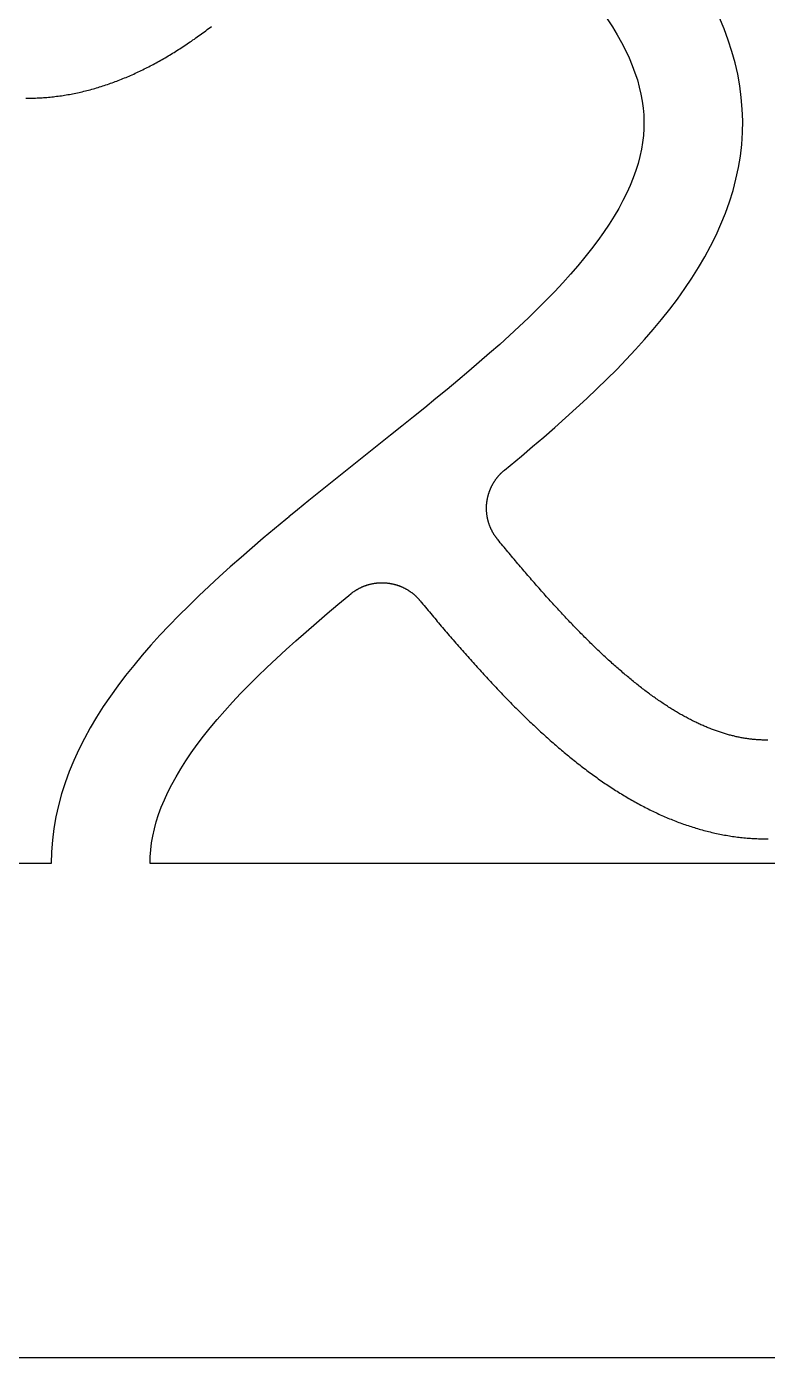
# Model space of a CAD drawing. Header units: millimetres. Extents: x 0 to 12, y 0 to 22.
# Drawn here: x 6 to 9, y 0 to 5.39 of the extents above; entities that cross this region are included whole.
import ezdxf

# ---------------------------------------------------------------- set-up
doc = ezdxf.new("R2010")
doc.units = ezdxf.units.MM
doc.layers.add('CUT_HOLE', color=3, linetype='Continuous')
doc.layers.add('CUT_OUTER', color=1, linetype='Continuous')

msp = doc.modelspace()

# ---------------------------------------------------------------- linework, layer by layer
at = {"layer": 'CUT_HOLE'}
for points in [[(8.3518, 5.4216), (8.3727, 5.3891), (8.392, 5.357), (8.4096, 5.3253), (8.4256, 5.2941), (8.4399, 5.2634), (8.4527, 5.2331), (8.4638, 5.2033), (8.4734, 5.1739), (8.4814, 5.145), (8.488, 5.1164), (8.4931, 5.0881), (8.4968, 5.0601), (8.4991, 5.0323), (8.5, 5.0046), (8.4995, 4.9769), (8.4977, 4.9491), (8.4945, 4.9212), (8.4898, 4.8931), (8.4838, 4.8646), (8.4762, 4.8358), (8.4672, 4.8066), (8.4566, 4.7769), (8.4444, 4.7468), (8.4306, 4.7162), (8.4151, 4.6851), (8.398, 4.6536), (8.3793, 4.6216), (8.3589, 4.5893), (8.3369, 4.5565), (8.3132, 4.5233), (8.288, 4.4897), (8.2611, 4.4559), (8.2327, 4.4217), (8.2029, 4.3872), (8.1715, 4.3524), (8.1388, 4.3174), (8.1047, 4.2822), (8.0693, 4.2467), (8.0327, 4.2111), (7.9949, 4.1753), (7.9559, 4.1393), (7.916, 4.1031), (7.875, 4.0668), (7.8331, 4.0303), (7.7904, 3.9938), (7.7469, 3.9571), (7.7027, 3.9202), (7.6578, 3.8833), (7.6124, 3.8463), (7.5665, 3.8091), (7.5201, 3.7719), (7.4735, 3.7346), (7.4265, 3.6972), (7.3794, 3.6596), (7.3321, 3.622), (7.2848, 3.5843), (7.2375, 3.5465), (7.1903, 3.5086), (7.1433, 3.4706), (7.0965, 3.4325), (7.062, 3.4041), (7.0616, 3.4038), (7.0575, 3.4004), (7.0575, 3.4004), (7.05, 3.3943), (7.0039, 3.3559), (6.9582, 3.3175), (6.9131, 3.279), (6.8685, 3.2403), (6.8245, 3.2014), (6.7813, 3.1625), (6.7388, 3.1233), (6.6972, 3.084), (6.6564, 3.0446), (6.6166, 3.0049), (6.5778, 2.965), (6.5401, 2.9249), (6.5035, 2.8845), (6.468, 2.8439), (6.4338, 2.803), (6.4009, 2.7618), (6.3693, 2.7202), (6.3392, 2.6783), (6.3105, 2.636), (6.2833, 2.5933), (6.2577, 2.5502), (6.2338, 2.5066), (6.2115, 2.4626), (6.1911, 2.4181), (6.1726, 2.3732), (6.156, 2.3277), (6.1414, 2.2819), (6.1289, 2.2356), (6.1186, 2.189), (6.1105, 2.142), (6.1047, 2.0948), (6.1012, 2.0475), (6.1, 2), (5.9, 2)], [(5.9967, 5.1), (6.0033, 5.1), (6.0099, 5.1001), (6.0164, 5.1001), (6.023, 5.1003), (6.0296, 5.1005), (6.0361, 5.1007), (6.0427, 5.101), (6.0493, 5.1013), (6.0558, 5.1016), (6.0624, 5.102), (6.069, 5.1025), (6.0755, 5.103), (6.0821, 5.1035), (6.0886, 5.1041), (6.0952, 5.1047), (6.1017, 5.1054), (6.1083, 5.1061), (6.1148, 5.1069), (6.1213, 5.1077), (6.1279, 5.1085), (6.1344, 5.1094), (6.1409, 5.1103), (6.1474, 5.1113), (6.154, 5.1123), (6.1605, 5.1134), (6.167, 5.1145), (6.1735, 5.1157), (6.18, 5.1169), (6.1864, 5.1181), (6.1929, 5.1194), (6.1994, 5.1207), (6.2059, 5.1221), (6.2123, 5.1235), (6.2188, 5.1249), (6.2252, 5.1264), (6.2317, 5.128), (6.2381, 5.1295), (6.2445, 5.1312), (6.2509, 5.1328), (6.2574, 5.1345), (6.2638, 5.1363), (6.2702, 5.138), (6.2766, 5.1399), (6.2829, 5.1417), (6.2893, 5.1436), (6.2957, 5.1456), (6.302, 5.1475), (6.3084, 5.1496), (6.3147, 5.1516), (6.3211, 5.1537), (6.3274, 5.1559), (6.3337, 5.158), (6.34, 5.1603), (6.3463, 5.1625), (6.3526, 5.1648), (6.3589, 5.1671), (6.3651, 5.1695), (6.3714, 5.1719), (6.3777, 5.1744), (6.3839, 5.1768), (6.3901, 5.1794), (6.3964, 5.1819), (6.4026, 5.1845), (6.4088, 5.1871), (6.415, 5.1898), (6.4212, 5.1925), (6.4274, 5.1952), (6.4336, 5.198), (6.4397, 5.2008), (6.4459, 5.2036), (6.452, 5.2065), (6.4582, 5.2094), (6.4643, 5.2124), (6.4704, 5.2153), (6.4765, 5.2184), (6.4826, 5.2214), (6.4887, 5.2245), (6.4948, 5.2276), (6.5009, 5.2308), (6.507, 5.2339), (6.513, 5.2371), (6.5191, 5.2404), (6.5251, 5.2437), (6.5311, 5.247), (6.5372, 5.2503), (6.5432, 5.2537), (6.5492, 5.2571), (6.5552, 5.2606), (6.5612, 5.264), (6.5672, 5.2675), (6.5731, 5.2711), (6.5791, 5.2746), (6.585, 5.2782), (6.591, 5.2819), (6.5969, 5.2855), (6.6029, 5.2892), (6.6088, 5.2929), (6.6147, 5.2967), (6.6206, 5.3005), (6.6265, 5.3043), (6.6324, 5.3081), (6.6383, 5.312), (6.6442, 5.3159), (6.65, 5.3198), (6.6559, 5.3237), (6.6618, 5.3277), (6.6676, 5.3317), (6.6734, 5.3358), (6.6793, 5.3398), (6.6851, 5.3439), (6.6909, 5.3481), (6.6967, 5.3522), (6.7025, 5.3564), (6.7083, 5.3606), (6.7141, 5.3648), (6.7199, 5.3691), (6.7257, 5.3734), (6.7314, 5.3777), (6.7372, 5.382), (6.7429, 5.3864), (6.7487, 5.3908)], [(9.0019, 2.5), (8.9981, 2.5), (8.9942, 2.5), (8.9904, 2.5001), (8.9866, 2.5002), (8.9827, 2.5003), (8.9789, 2.5004), (8.9751, 2.5006), (8.9712, 2.5007), (8.9674, 2.5009), (8.9635, 2.5012), (8.9597, 2.5014), (8.9559, 2.5017), (8.952, 2.5021), (8.9482, 2.5024), (8.9443, 2.5028), (8.9404, 2.5032), (8.9366, 2.5036), (8.9327, 2.504), (8.9288, 2.5045), (8.925, 2.505), (8.9211, 2.5055), (8.9172, 2.5061), (8.9133, 2.5067), (8.9094, 2.5073), (8.9055, 2.5079), (8.9016, 2.5086), (8.8977, 2.5093), (8.8938, 2.51), (8.8899, 2.5108), (8.8859, 2.5115), (8.882, 2.5123), (8.8781, 2.5132), (8.8741, 2.514), (8.8702, 2.5149), (8.8662, 2.5158), (8.8623, 2.5168), (8.8583, 2.5178), (8.8543, 2.5188), (8.8503, 2.5198), (8.8463, 2.5208), (8.8423, 2.5219), (8.8383, 2.5231), (8.8343, 2.5242), (8.8303, 2.5254), (8.8262, 2.5266), (8.8222, 2.5278), (8.8181, 2.5291), (8.8141, 2.5304), (8.81, 2.5317), (8.8059, 2.533), (8.8019, 2.5344), (8.7978, 2.5358), (8.7937, 2.5373), (8.7896, 2.5387), (8.7855, 2.5402), (8.7813, 2.5418), (8.7772, 2.5433), (8.7731, 2.5449), (8.7689, 2.5465), (8.7647, 2.5482), (8.7606, 2.5499), (8.7564, 2.5516), (8.7522, 2.5533), (8.748, 2.5551), (8.7438, 2.5569), (8.7396, 2.5587), (8.7354, 2.5606), (8.7311, 2.5625), (8.7269, 2.5644), (8.7227, 2.5664), (8.7184, 2.5684), (8.7141, 2.5704), (8.7098, 2.5725), (8.7056, 2.5746), (8.7013, 2.5767), (8.697, 2.5788), (8.6927, 2.581), (8.6883, 2.5832), (8.684, 2.5855), (8.6797, 2.5877), (8.6753, 2.59), (8.671, 2.5924), (8.6666, 2.5947), (8.6622, 2.5971), (8.6578, 2.5996), (8.6534, 2.602), (8.6491, 2.6045), (8.6446, 2.6071), (8.6402, 2.6096), (8.6358, 2.6122), (8.6314, 2.6148), (8.6269, 2.6175), (8.6225, 2.6202), (8.618, 2.6229), (8.6136, 2.6257), (8.6091, 2.6284), (8.6046, 2.6313), (8.6001, 2.6341), (8.5956, 2.637), (8.5911, 2.6399), (8.5866, 2.6428), (8.5821, 2.6458), (8.5775, 2.6488), (8.573, 2.6518), (8.5685, 2.6549), (8.5639, 2.658), (8.5593, 2.6611), (8.5548, 2.6643), (8.5502, 2.6675), (8.5456, 2.6707), (8.541, 2.674), (8.5364, 2.6772), (8.5318, 2.6806), (8.5272, 2.6839), (8.5226, 2.6873), (8.518, 2.6907), (8.5133, 2.6941), (8.5087, 2.6976), (8.5041, 2.7011), (8.4994, 2.7046), (8.4948, 2.7082), (8.4901, 2.7118), (8.4854, 2.7154), (8.4807, 2.719), (8.4761, 2.7227), (8.4714, 2.7264), (8.4667, 2.7302), (8.462, 2.7339), (8.4573, 2.7377), (8.4525, 2.7416), (8.4478, 2.7454), (8.4431, 2.7493), (8.4384, 2.7532), (8.4336, 2.7572), (8.4289, 2.7612), (8.4241, 2.7652), (8.4194, 2.7692), (8.4146, 2.7733), (8.4099, 2.7774), (8.4051, 2.7815), (8.4003, 2.7856), (8.3955, 2.7898), (8.3907, 2.794), (8.3859, 2.7982), (8.3811, 2.8025), (8.3763, 2.8068), (8.3715, 2.8111), (8.3667, 2.8154), (8.3619, 2.8198), (8.3571, 2.8242), (8.3523, 2.8286), (8.3474, 2.8331), (8.3426, 2.8376), (8.3377, 2.8421), (8.3329, 2.8466), (8.328, 2.8512), (8.3232, 2.8557), (8.3183, 2.8603), (8.3135, 2.865), (8.3086, 2.8696), (8.3037, 2.8743), (8.2988, 2.879), (8.294, 2.8838), (8.2891, 2.8885), (8.2842, 2.8933), (8.2793, 2.8982), (8.2744, 2.903), (8.2695, 2.9079), (8.2646, 2.9127), (8.2597, 2.9177), (8.2548, 2.9226), (8.2498, 2.9275), (8.2449, 2.9325), (8.24, 2.9375), (8.2351, 2.9426), (8.2301, 2.9476), (8.2252, 2.9527), (8.2203, 2.9578), (8.2153, 2.9629), (8.2104, 2.9681), (8.2054, 2.9732), (8.2005, 2.9784), (8.1955, 2.9837), (8.1905, 2.9889), (8.1856, 2.9942), (8.1806, 2.9994), (8.1756, 3.0047), (8.1707, 3.0101), (8.1657, 3.0154), (8.1607, 3.0208), (8.1557, 3.0262), (8.1507, 3.0316), (8.1457, 3.037), (8.1407, 3.0424), (8.1357, 3.0479), (8.1308, 3.0534), (8.1257, 3.0589), (8.1207, 3.0644), (8.1157, 3.07), (8.1107, 3.0755), (8.1057, 3.0811), (8.1007, 3.0867), (8.0957, 3.0924), (8.0906, 3.098), (8.0856, 3.1037), (8.0806, 3.1093), (8.0756, 3.115), (8.0705, 3.1207), (8.0655, 3.1265), (8.0605, 3.1322), (8.0554, 3.138), (8.0504, 3.1438), (8.0453, 3.1496), (8.0403, 3.1554), (8.0352, 3.1612), (8.0302, 3.1671), (8.0251, 3.173), (8.0201, 3.1788), (8.015, 3.1847), (8.0099, 3.1907), (8.0049, 3.1966), (7.9998, 3.2025), (7.9947, 3.2085), (7.9896, 3.2145), (7.9846, 3.2205), (7.9795, 3.2265), (7.9744, 3.2325), (7.9693, 3.2385), (7.9642, 3.2446), (7.9592, 3.2506), (7.9541, 3.2567), (7.949, 3.2628), (7.9439, 3.2689), (7.9388, 3.275), (7.9337, 3.2812), (7.9286, 3.2873), (7.9235, 3.2934), (7.9184, 3.2996), (7.9133, 3.3058), (7.9082, 3.312), (7.907, 3.3133), (7.9059, 3.3147), (7.9049, 3.3161), (7.9038, 3.3175), (7.9027, 3.3189), (7.9017, 3.3203), (7.9006, 3.3217), (7.8996, 3.3231), (7.8986, 3.3246), (7.8976, 3.326), (7.8966, 3.3275), (7.8956, 3.3289), (7.8947, 3.3304), (7.8937, 3.3319), (7.8928, 3.3333), (7.8919, 3.3348), (7.8909, 3.3363), (7.8901, 3.3379), (7.8892, 3.3394), (7.8883, 3.3409), (7.8874, 3.3424), (7.8866, 3.344), (7.8858, 3.3455), (7.885, 3.3471), (7.8842, 3.3486), (7.8834, 3.3502), (7.8826, 3.3518), (7.8818, 3.3534), (7.8811, 3.355), (7.8803, 3.3565), (7.8796, 3.3581), (7.8789, 3.3598), (7.8782, 3.3614), (7.8776, 3.363), (7.8769, 3.3646), (7.8762, 3.3662), (7.8756, 3.3679), (7.875, 3.3695), (7.8744, 3.3712), (7.8738, 3.3728), (7.8732, 3.3745), (7.8727, 3.3762), (7.8721, 3.3778), (7.8716, 3.3795), (7.8711, 3.3812), (7.8706, 3.3829), (7.8701, 3.3845), (7.8696, 3.3862), (7.8691, 3.3879), (7.8687, 3.3896), (7.8683, 3.3913), (7.8679, 3.393), (7.8675, 3.3948), (7.8671, 3.3965), (7.8667, 3.3982), (7.8664, 3.3999), (7.866, 3.4016), (7.8657, 3.4034), (7.8654, 3.4051), (7.8651, 3.4068), (7.8648, 3.4085), (7.8646, 3.4103), (7.8643, 3.412), (7.8641, 3.4138), (7.8639, 3.4155), (7.8637, 3.4172), (7.8635, 3.419), (7.8633, 3.4207), (7.8632, 3.4225), (7.863, 3.4242), (7.8629, 3.426), (7.8628, 3.4277), (7.8627, 3.4295), (7.8626, 3.4313), (7.8625, 3.433), (7.8625, 3.4348), (7.8625, 3.4365), (7.8625, 3.4383), (7.8625, 3.44), (7.8625, 3.4418), (7.8625, 3.4435), (7.8625, 3.4453), (7.8626, 3.4471), (7.8627, 3.4488), (7.8628, 3.4506), (7.8629, 3.4523), (7.863, 3.4541), (7.8631, 3.4558), (7.8633, 3.4576), (7.8635, 3.4593), (7.8636, 3.4611), (7.8638, 3.4628), (7.8641, 3.4645), (7.8643, 3.4663), (7.8645, 3.468), (7.8648, 3.4698), (7.8651, 3.4715), (7.8654, 3.4732), (7.8657, 3.475), (7.866, 3.4767), (7.8663, 3.4784), (7.8667, 3.4801), (7.867, 3.4818), (7.8674, 3.4836), (7.8678, 3.4853), (7.8682, 3.487), (7.8687, 3.4887), (7.8691, 3.4904), (7.8696, 3.4921), (7.87, 3.4938), (7.8705, 3.4955), (7.871, 3.4971), (7.8715, 3.4988), (7.8721, 3.5005), (7.8726, 3.5022), (7.8732, 3.5038), (7.8737, 3.5055), (7.8743, 3.5071), (7.8749, 3.5088), (7.8755, 3.5104), (7.8762, 3.5121), (7.8768, 3.5137), (7.8775, 3.5153), (7.8782, 3.5169), (7.8789, 3.5186), (7.8796, 3.5202), (7.8803, 3.5218), (7.881, 3.5234), (7.8818, 3.525), (7.8825, 3.5265), (7.8833, 3.5281), (7.8841, 3.5297), (7.8849, 3.5313), (7.8857, 3.5328), (7.8865, 3.5344), (7.8874, 3.5359), (7.8882, 3.5374), (7.8891, 3.539), (7.89, 3.5405), (7.8909, 3.542), (7.8918, 3.5435), (7.8927, 3.545), (7.8936, 3.5465), (7.8946, 3.5479), (7.8955, 3.5494), (7.8965, 3.5509), (7.8975, 3.5523), (7.8985, 3.5538), (7.8995, 3.5552), (7.9005, 3.5566), (7.9016, 3.5581), (7.9026, 3.5595), (7.9037, 3.5609), (7.9048, 3.5622), (7.9058, 3.5636), (7.9069, 3.565), (7.908, 3.5664), (7.9092, 3.5677), (7.9103, 3.5691), (7.9114, 3.5704), (7.9126, 3.5717), (7.9138, 3.573), (7.915, 3.5743), (7.9161, 3.5756), (7.9173, 3.5769), (7.9186, 3.5782), (7.9198, 3.5794), (7.921, 3.5807), (7.9223, 3.5819), (7.9235, 3.5831), (7.9248, 3.5843), (7.9261, 3.5855), (7.9274, 3.5867), (7.9287, 3.5879), (7.93, 3.5891), (7.9313, 3.5902), (7.9326, 3.5914), (7.934, 3.5925), (7.9353, 3.5936), (7.9353, 3.5937), (7.9577, 3.6121), (8.0037, 3.6505), (8.0493, 3.6889), (8.0944, 3.7275), (8.1389, 3.7662), (8.1827, 3.805), (8.2258, 3.844), (8.2682, 3.8832), (8.3097, 3.9225), (8.3503, 3.962), (8.3899, 4.0017), (8.4285, 4.0417), (8.4661, 4.0818), (8.5025, 4.1222), (8.5378, 4.1629), (8.5718, 4.2039), (8.6045, 4.2451), (8.6358, 4.2867), (8.6657, 4.3287), (8.6942, 4.3711), (8.7211, 4.4138), (8.7464, 4.457), (8.7701, 4.5007), (8.792, 4.5448), (8.8121, 4.5894), (8.8303, 4.6344), (8.8466, 4.6799), (8.8608, 4.7258), (8.8729, 4.7721), (8.8829, 4.8188), (8.8906, 4.8658), (8.8961, 4.9131), (8.8992, 4.9605), (8.9, 5.0079), (8.8984, 5.0554), (8.8945, 5.1027), (8.8883, 5.1499), (8.8798, 5.1968), (8.8691, 5.2433), (8.8563, 5.2895), (8.8414, 5.3353), (8.8245, 5.3807), (8.8056, 5.4256)], [(11.5, 2), (6.5, 2), (6.5007, 2.0277), (6.5027, 2.0555), (6.5062, 2.0835), (6.5111, 2.1117), (6.5174, 2.1402), (6.5252, 2.1691), (6.5345, 2.1984), (6.5454, 2.2281), (6.5578, 2.2583), (6.5719, 2.289), (6.5876, 2.3201), (6.605, 2.3517), (6.624, 2.3837), (6.6446, 2.4162), (6.6669, 2.449), (6.6909, 2.4823), (6.7164, 2.5159), (6.7435, 2.5498), (6.7721, 2.5841), (6.8023, 2.6186), (6.8338, 2.6534), (6.8668, 2.6884), (6.9011, 2.7237), (6.9367, 2.7592), (6.9735, 2.7949), (7.0116, 2.8307), (7.0507, 2.8668), (7.0908, 2.9029), (7.1319, 2.9393), (7.174, 2.9757), (7.2168, 3.0123), (7.2605, 3.0491), (7.3048, 3.0859), (7.3144, 3.0938), (7.3147, 3.0941), (7.3161, 3.0951), (7.3175, 3.0962), (7.3189, 3.0973), (7.3203, 3.0983), (7.3217, 3.0994), (7.3231, 3.1004), (7.3246, 3.1014), (7.326, 3.1024), (7.3275, 3.1034), (7.3289, 3.1044), (7.3304, 3.1053), (7.3319, 3.1063), (7.3333, 3.1072), (7.3348, 3.1081), (7.3363, 3.1091), (7.3379, 3.1099), (7.3394, 3.1108), (7.3409, 3.1117), (7.3424, 3.1126), (7.344, 3.1134), (7.3455, 3.1142), (7.3471, 3.115), (7.3486, 3.1158), (7.3502, 3.1166), (7.3518, 3.1174), (7.3534, 3.1182), (7.355, 3.1189), (7.3565, 3.1197), (7.3581, 3.1204), (7.3598, 3.1211), (7.3614, 3.1218), (7.363, 3.1224), (7.3646, 3.1231), (7.3662, 3.1238), (7.3679, 3.1244), (7.3695, 3.125), (7.3712, 3.1256), (7.3728, 3.1262), (7.3745, 3.1268), (7.3762, 3.1273), (7.3778, 3.1279), (7.3795, 3.1284), (7.3812, 3.1289), (7.3829, 3.1294), (7.3845, 3.1299), (7.3862, 3.1304), (7.3879, 3.1309), (7.3896, 3.1313), (7.3913, 3.1317), (7.393, 3.1321), (7.3948, 3.1325), (7.3965, 3.1329), (7.3982, 3.1333), (7.3999, 3.1336), (7.4016, 3.134), (7.4034, 3.1343), (7.4051, 3.1346), (7.4068, 3.1349), (7.4085, 3.1352), (7.4103, 3.1354), (7.412, 3.1357), (7.4138, 3.1359), (7.4155, 3.1361), (7.4172, 3.1363), (7.419, 3.1365), (7.4207, 3.1367), (7.4225, 3.1368), (7.4242, 3.137), (7.426, 3.1371), (7.4277, 3.1372), (7.4295, 3.1373), (7.4313, 3.1374), (7.433, 3.1375), (7.4348, 3.1375), (7.4365, 3.1375), (7.4383, 3.1375), (7.44, 3.1375), (7.4418, 3.1375), (7.4435, 3.1375), (7.4453, 3.1375), (7.4471, 3.1374), (7.4488, 3.1373), (7.4506, 3.1372), (7.4523, 3.1371), (7.4541, 3.137), (7.4558, 3.1369), (7.4576, 3.1367), (7.4593, 3.1365), (7.4611, 3.1364), (7.4628, 3.1362), (7.4645, 3.1359), (7.4663, 3.1357), (7.468, 3.1355), (7.4698, 3.1352), (7.4715, 3.1349), (7.4732, 3.1346), (7.475, 3.1343), (7.4767, 3.134), (7.4784, 3.1337), (7.4801, 3.1333), (7.4818, 3.133), (7.4836, 3.1326), (7.4853, 3.1322), (7.487, 3.1318), (7.4887, 3.1313), (7.4904, 3.1309), (7.4921, 3.1304), (7.4938, 3.13), (7.4955, 3.1295), (7.4971, 3.129), (7.4988, 3.1285), (7.5005, 3.1279), (7.5022, 3.1274), (7.5038, 3.1268), (7.5055, 3.1263), (7.5071, 3.1257), (7.5088, 3.1251), (7.5104, 3.1245), (7.5121, 3.1238), (7.5137, 3.1232), (7.5153, 3.1225), (7.5169, 3.1218), (7.5186, 3.1211), (7.5202, 3.1204), (7.5218, 3.1197), (7.5234, 3.119), (7.525, 3.1182), (7.5265, 3.1175), (7.5281, 3.1167), (7.5297, 3.1159), (7.5313, 3.1151), (7.5328, 3.1143), (7.5344, 3.1135), (7.5359, 3.1126), (7.5374, 3.1118), (7.539, 3.1109), (7.5405, 3.11), (7.542, 3.1091), (7.5435, 3.1082), (7.545, 3.1073), (7.5465, 3.1064), (7.5479, 3.1054), (7.5494, 3.1045), (7.5509, 3.1035), (7.5523, 3.1025), (7.5538, 3.1015), (7.5552, 3.1005), (7.5566, 3.0995), (7.5581, 3.0984), (7.5595, 3.0974), (7.5609, 3.0963), (7.5622, 3.0952), (7.5636, 3.0942), (7.565, 3.0931), (7.5664, 3.092), (7.5677, 3.0908), (7.5691, 3.0897), (7.5704, 3.0886), (7.5717, 3.0874), (7.573, 3.0862), (7.5743, 3.085), (7.5756, 3.0839), (7.5769, 3.0827), (7.5782, 3.0814), (7.5794, 3.0802), (7.5807, 3.079), (7.5819, 3.0777), (7.5831, 3.0765), (7.5843, 3.0752), (7.5855, 3.0739), (7.5867, 3.0726), (7.5879, 3.0713), (7.5891, 3.07), (7.5902, 3.0687), (7.5914, 3.0674), (7.5925, 3.066), (7.5936, 3.0647), (7.5936, 3.0647), (7.5936, 3.0647), (7.5936, 3.0647), (7.5937, 3.0646), (7.5937, 3.0646), (7.5937, 3.0646), (7.5937, 3.0646), (7.5937, 3.0646), (7.5937, 3.0646), (7.5937, 3.0646), (7.5937, 3.0645), (7.5938, 3.0645), (7.5938, 3.0645), (7.5938, 3.0645), (7.5938, 3.0645), (7.5938, 3.0645), (7.5938, 3.0645), (7.5938, 3.0644), (7.5938, 3.0644), (7.5939, 3.0644), (7.5939, 3.0644), (7.5939, 3.0644), (7.5939, 3.0644), (7.5939, 3.0643), (7.5939, 3.0643), (7.5939, 3.0643), (7.5939, 3.0643), (7.594, 3.0643), (7.594, 3.0643), (7.594, 3.0643), (7.594, 3.0642), (7.594, 3.0642), (7.594, 3.0642), (7.594, 3.0642), (7.594, 3.0642), (7.5941, 3.0642), (7.5941, 3.0642), (7.5941, 3.0641), (7.5941, 3.0641), (7.5941, 3.0641), (7.5941, 3.0641), (7.5941, 3.0641), (7.5941, 3.0641), (7.5942, 3.064), (7.5942, 3.064), (7.5942, 3.064), (7.5942, 3.064), (7.5942, 3.064), (7.5942, 3.064), (7.5942, 3.064), (7.5942, 3.0639), (7.5943, 3.0639), (7.5943, 3.0639), (7.5943, 3.0639), (7.5943, 3.0639), (7.5943, 3.0639), (7.5943, 3.0639), (7.5943, 3.0638), (7.5943, 3.0638), (7.5944, 3.0638), (7.5944, 3.0638), (7.5944, 3.0638), (7.5944, 3.0638), (7.5944, 3.0637), (7.5944, 3.0637), (7.5944, 3.0637), (7.5944, 3.0637), (7.5945, 3.0637), (7.5945, 3.0637), (7.5945, 3.0637), (7.5945, 3.0636), (7.5945, 3.0636), (7.5945, 3.0636), (7.5945, 3.0636), (7.5945, 3.0636), (7.5946, 3.0636), (7.5946, 3.0636), (7.5946, 3.0635), (7.5946, 3.0635), (7.5946, 3.0635), (7.5946, 3.0635), (7.5946, 3.0635), (7.5946, 3.0635), (7.5947, 3.0634), (7.5947, 3.0634), (7.5947, 3.0634), (7.5947, 3.0634), (7.5947, 3.0634), (7.5947, 3.0634), (7.5947, 3.0634), (7.5947, 3.0633), (7.5947, 3.0633), (7.5948, 3.0633), (7.5948, 3.0633), (7.5948, 3.0633), (7.5948, 3.0633), (7.5948, 3.0633), (7.5948, 3.0632), (7.5948, 3.0632), (7.5948, 3.0632), (7.5949, 3.0632), (7.5949, 3.0632), (7.5949, 3.0632), (7.5949, 3.0631), (7.5949, 3.0631), (7.5949, 3.0631), (7.5949, 3.0631), (7.5949, 3.0631), (7.595, 3.0631), (7.595, 3.0631), (7.595, 3.063), (7.595, 3.063), (7.595, 3.063), (7.595, 3.063), (7.595, 3.063), (7.595, 3.063), (7.5951, 3.0629), (7.5951, 3.0629), (7.5951, 3.0629), (7.5951, 3.0629), (7.5951, 3.0629), (7.5951, 3.0629), (7.5951, 3.0629), (7.5951, 3.0628), (7.5952, 3.0628), (7.5952, 3.0628), (7.5952, 3.0628), (7.5952, 3.0628), (7.5952, 3.0628), (7.5952, 3.0628), (7.5952, 3.0627), (7.5952, 3.0627), (7.5953, 3.0627), (7.5953, 3.0627), (7.5953, 3.0627), (7.5953, 3.0627), (7.5953, 3.0626), (7.5953, 3.0626), (7.5953, 3.0626), (7.5953, 3.0626), (7.5954, 3.0626), (7.5954, 3.0626), (7.5954, 3.0626), (7.5954, 3.0625), (7.5954, 3.0625), (7.5954, 3.0625), (7.5954, 3.0625), (7.5954, 3.0625), (7.5955, 3.0625), (7.5955, 3.0625), (7.5955, 3.0624), (7.5955, 3.0624), (7.5955, 3.0624), (7.5955, 3.0624), (7.5955, 3.0624), (7.5955, 3.0624), (7.5956, 3.0623), (7.5956, 3.0623), (7.5956, 3.0623), (7.5956, 3.0623), (7.5956, 3.0623), (7.5956, 3.0623), (7.5956, 3.0623), (7.5956, 3.0622), (7.5957, 3.0622), (7.5957, 3.0622), (7.5957, 3.0622), (7.5957, 3.0622), (7.5957, 3.0622), (7.5957, 3.0622), (7.5957, 3.0621), (7.5957, 3.0621), (7.5958, 3.0621), (7.5958, 3.0621), (7.5958, 3.0621), (7.5958, 3.0621), (7.5958, 3.062), (7.5958, 3.062), (7.5958, 3.062), (7.5958, 3.062), (7.5959, 3.062), (7.5959, 3.062), (7.5959, 3.062), (7.5959, 3.0619), (7.5959, 3.0619), (7.5959, 3.0619), (7.5959, 3.0619), (7.5959, 3.0619), (7.596, 3.0619), (7.596, 3.0619), (7.596, 3.0618), (7.596, 3.0618), (7.596, 3.0618), (7.596, 3.0618), (7.596, 3.0618), (7.596, 3.0618), (7.596, 3.0617), (7.5961, 3.0617), (7.5961, 3.0617), (7.5961, 3.0617), (7.5961, 3.0617), (7.5961, 3.0617), (7.5961, 3.0617), (7.5961, 3.0616), (7.5961, 3.0616), (7.5962, 3.0616), (7.5962, 3.0616), (7.5962, 3.0616), (7.5962, 3.0616), (7.5962, 3.0616), (7.5962, 3.0615), (7.5962, 3.0615), (7.5962, 3.0615), (7.5963, 3.0615), (7.5963, 3.0615), (7.5963, 3.0615), (7.5963, 3.0614), (7.5963, 3.0614), (7.5963, 3.0614), (7.5963, 3.0614), (7.5963, 3.0614), (7.5964, 3.0614), (7.5964, 3.0614), (7.5964, 3.0613), (7.5964, 3.0613), (7.5964, 3.0613), (7.5964, 3.0613), (7.5964, 3.0613), (7.5964, 3.0613), (7.5965, 3.0613), (7.5965, 3.0612), (7.5965, 3.0612), (7.5965, 3.0612), (7.5965, 3.0612), (7.5965, 3.0612), (7.5965, 3.0612), (7.5965, 3.0611), (7.5966, 3.0611), (7.5966, 3.0611), (7.5966, 3.0611), (7.5966, 3.0611), (7.5966, 3.0611), (7.5966, 3.0611), (7.5966, 3.061), (7.5966, 3.061), (7.5967, 3.061), (7.5967, 3.061), (7.5967, 3.061), (7.5967, 3.061), (7.5967, 3.0609), (7.5967, 3.0609), (7.5967, 3.0609), (7.5967, 3.0609), (7.5968, 3.0609), (7.5968, 3.0609), (7.5968, 3.0609), (7.5968, 3.0608), (7.5968, 3.0608), (7.5968, 3.0608), (7.5968, 3.0608), (7.5968, 3.0608), (7.5969, 3.0608), (7.5969, 3.0608), (7.5969, 3.0607), (7.5969, 3.0607), (7.5969, 3.0607), (7.5969, 3.0607), (7.5969, 3.0607), (7.5969, 3.0607), (7.597, 3.0606), (7.597, 3.0606), (7.597, 3.0606), (7.597, 3.0606), (7.597, 3.0606), (7.597, 3.0606), (7.597, 3.0606), (7.597, 3.0605), (7.5971, 3.0605), (7.5971, 3.0605), (7.5971, 3.0605), (7.5971, 3.0605), (7.5971, 3.0605), (7.5971, 3.0605), (7.5971, 3.0604), (7.5971, 3.0604), (7.5972, 3.0604), (7.5972, 3.0604), (7.5972, 3.0604), (7.5972, 3.0604), (7.5972, 3.0603), (7.5972, 3.0603), (7.5972, 3.0603), (7.5972, 3.0603), (7.5973, 3.0603), (7.5973, 3.0603), (7.5973, 3.0603), (7.5973, 3.0602), (7.5973, 3.0602), (7.5973, 3.0602), (7.5973, 3.0602), (7.5973, 3.0602), (7.5974, 3.0602), (7.5974, 3.0602), (7.5974, 3.0601), (7.5974, 3.0601), (7.5974, 3.0601), (7.5974, 3.0601), (7.5974, 3.0601), (7.5974, 3.0601), (7.5974, 3.06), (7.5975, 3.06), (7.5975, 3.06), (7.5975, 3.06), (7.5975, 3.06), (7.5975, 3.06), (7.5975, 3.06), (7.5975, 3.0599), (7.5975, 3.0599), (7.5976, 3.0599), (7.5976, 3.0599), (7.5976, 3.0599), (7.5976, 3.0599), (7.5976, 3.0599), (7.5976, 3.0598), (7.5976, 3.0598), (7.5976, 3.0598), (7.5977, 3.0598), (7.5977, 3.0598), (7.5977, 3.0598), (7.5977, 3.0597), (7.5977, 3.0597), (7.5977, 3.0597), (7.5977, 3.0597), (7.5977, 3.0597), (7.5978, 3.0597), (7.5978, 3.0597), (7.5978, 3.0596), (7.5978, 3.0596), (7.5978, 3.0596), (7.5978, 3.0596), (7.5978, 3.0596), (7.5978, 3.0596), (7.5979, 3.0596), (7.5979, 3.0595), (7.5979, 3.0595), (7.5979, 3.0595), (7.5979, 3.0595), (7.5979, 3.0595), (7.5979, 3.0595), (7.5979, 3.0594), (7.598, 3.0594), (7.598, 3.0594), (7.598, 3.0594), (7.598, 3.0594), (7.598, 3.0594), (7.598, 3.0594), (7.598, 3.0593), (7.598, 3.0593), (7.5981, 3.0593), (7.5981, 3.0593), (7.5981, 3.0593), (7.5981, 3.0593), (7.5981, 3.0593), (7.5981, 3.0592), (7.5981, 3.0592), (7.5981, 3.0592), (7.5982, 3.0592), (7.5982, 3.0592), (7.5982, 3.0592), (7.5982, 3.0591), (7.5982, 3.0591), (7.5982, 3.0591), (7.5982, 3.0591), (7.5982, 3.0591), (7.5983, 3.0591), (7.5983, 3.0591), (7.5983, 3.059), (7.5983, 3.059), (7.5983, 3.059), (7.5983, 3.059), (7.5983, 3.059), (7.5983, 3.059), (7.5984, 3.059), (7.5984, 3.0589), (7.5984, 3.0589), (7.5984, 3.0589), (7.5984, 3.0589), (7.5984, 3.0589), (7.5984, 3.0589), (7.5984, 3.0588), (7.5985, 3.0588), (7.5985, 3.0588), (7.5985, 3.0588), (7.5985, 3.0588), (7.5985, 3.0588), (7.5985, 3.0588), (7.5985, 3.0587), (7.5985, 3.0587), (7.5986, 3.0587), (7.5986, 3.0587), (7.5986, 3.0587), (7.5986, 3.0587), (7.5986, 3.0587), (7.5986, 3.0586), (7.5986, 3.0586), (7.5986, 3.0586), (7.5987, 3.0586), (7.5987, 3.0586), (7.5987, 3.0586), (7.5987, 3.0585), (7.5987, 3.0585), (7.5987, 3.0585), (7.5987, 3.0585), (7.5987, 3.0585), (7.5988, 3.0585), (7.5988, 3.0585), (7.5988, 3.0584), (7.5988, 3.0584), (7.5988, 3.0584), (7.5988, 3.0584), (7.5988, 3.0584), (7.5988, 3.0584), (7.5988, 3.0583), (7.5989, 3.0583), (7.5989, 3.0583), (7.5989, 3.0583), (7.5989, 3.0583), (7.5989, 3.0583), (7.5989, 3.0583), (7.5989, 3.0582), (7.5989, 3.0582), (7.599, 3.0582), (7.599, 3.0582), (7.599, 3.0582), (7.599, 3.0582), (7.599, 3.0582), (7.599, 3.0581), (7.599, 3.0581), (7.599, 3.0581), (7.5991, 3.0581), (7.5991, 3.0581), (7.5991, 3.0581), (7.5991, 3.058), (7.5991, 3.058), (7.5991, 3.058), (7.5991, 3.058), (7.5991, 3.058), (7.5992, 3.058), (7.5992, 3.058), (7.5992, 3.0579), (7.5992, 3.0579), (7.5992, 3.0579), (7.5992, 3.0579), (7.5992, 3.0579), (7.5992, 3.0579), (7.5993, 3.0579), (7.5993, 3.0578), (7.5993, 3.0578), (7.5993, 3.0578), (7.5993, 3.0578), (7.5993, 3.0578), (7.5993, 3.0578), (7.5993, 3.0577), (7.5994, 3.0577), (7.5994, 3.0577), (7.5994, 3.0577), (7.5994, 3.0577), (7.5994, 3.0577), (7.5994, 3.0577), (7.5994, 3.0576), (7.5994, 3.0576), (7.5995, 3.0576), (7.5995, 3.0576), (7.5995, 3.0576), (7.5995, 3.0576), (7.5995, 3.0576), (7.5995, 3.0575), (7.5995, 3.0575), (7.5995, 3.0575), (7.5996, 3.0575), (7.5996, 3.0575), (7.5996, 3.0575), (7.5996, 3.0575), (7.5996, 3.0575), (7.6049, 3.0511), (7.6102, 3.0447), (7.6155, 3.0382), (7.6208, 3.0319), (7.6261, 3.0255), (7.6314, 3.0191), (7.6367, 3.0127), (7.642, 3.0063), (7.6473, 3), (7.6526, 2.9936), (7.658, 2.9873), (7.6633, 2.981), (7.6686, 2.9747), (7.6739, 2.9684), (7.6792, 2.962), (7.6846, 2.9558), (7.6899, 2.9495), (7.6952, 2.9432), (7.7006, 2.9369), (7.7059, 2.9307), (7.7113, 2.9245), (7.7166, 2.9182), (7.722, 2.912), (7.7273, 2.9058), (7.7327, 2.8996), (7.738, 2.8934), (7.7434, 2.8872), (7.7487, 2.8811), (7.7541, 2.8749), (7.7595, 2.8688), (7.7648, 2.8627), (7.7702, 2.8566), (7.7756, 2.8505), (7.7809, 2.8444), (7.7863, 2.8383), (7.7917, 2.8322), (7.7971, 2.8262), (7.8025, 2.8202), (7.8079, 2.8141), (7.8132, 2.8081), (7.8186, 2.8021), (7.824, 2.7962), (7.8294, 2.7902), (7.8348, 2.7842), (7.8403, 2.7783), (7.8457, 2.7724), (7.8511, 2.7665), (7.8565, 2.7606), (7.8619, 2.7547), (7.8673, 2.7489), (7.8728, 2.743), (7.8782, 2.7372), (7.8836, 2.7314), (7.8891, 2.7256), (7.8945, 2.7198), (7.8999, 2.714), (7.9054, 2.7083), (7.9108, 2.7026), (7.9163, 2.6968), (7.9217, 2.6911), (7.9272, 2.6855), (7.9327, 2.6798), (7.9381, 2.6742), (7.9436, 2.6685), (7.9491, 2.6629), (7.9545, 2.6573), (7.96, 2.6518), (7.9655, 2.6462), (7.971, 2.6407), (7.9765, 2.6352), (7.982, 2.6297), (7.9875, 2.6242), (7.993, 2.6187), (7.9985, 2.6133), (8.004, 2.6079), (8.0095, 2.6025), (8.015, 2.5971), (8.0206, 2.5917), (8.0261, 2.5864), (8.0316, 2.581), (8.0372, 2.5757), (8.0427, 2.5705), (8.0482, 2.5652), (8.0538, 2.56), (8.0594, 2.5547), (8.0649, 2.5495), (8.0705, 2.5444), (8.076, 2.5392), (8.0816, 2.5341), (8.0872, 2.529), (8.0928, 2.5239), (8.0984, 2.5188), (8.104, 2.5138), (8.1096, 2.5087), (8.1152, 2.5037), (8.1208, 2.4988), (8.1264, 2.4938), (8.132, 2.4889), (8.1376, 2.484), (8.1433, 2.4791), (8.1489, 2.4742), (8.1545, 2.4694), (8.1602, 2.4645), (8.1658, 2.4597), (8.1715, 2.455), (8.1771, 2.4502), (8.1828, 2.4455), (8.1885, 2.4408), (8.1942, 2.4361), (8.1999, 2.4315), (8.2055, 2.4269), (8.2112, 2.4223), (8.2169, 2.4177), (8.2227, 2.4132), (8.2284, 2.4086), (8.2341, 2.4041), (8.2398, 2.3997), (8.2456, 2.3952), (8.2513, 2.3908), (8.2571, 2.3864), (8.2628, 2.382), (8.2686, 2.3777), (8.2743, 2.3734), (8.2801, 2.3691), (8.2859, 2.3648), (8.2917, 2.3606), (8.2975, 2.3564), (8.3033, 2.3522), (8.3091, 2.3481), (8.3149, 2.3439), (8.3207, 2.3398), (8.3266, 2.3358), (8.3324, 2.3317), (8.3382, 2.3277), (8.3441, 2.3237), (8.35, 2.3198), (8.3558, 2.3159), (8.3617, 2.312), (8.3676, 2.3081), (8.3735, 2.3043), (8.3794, 2.3005), (8.3853, 2.2967), (8.3912, 2.2929), (8.3971, 2.2892), (8.4031, 2.2855), (8.409, 2.2819), (8.415, 2.2782), (8.4209, 2.2746), (8.4269, 2.2711), (8.4328, 2.2675), (8.4388, 2.264), (8.4448, 2.2606), (8.4508, 2.2571), (8.4568, 2.2537), (8.4628, 2.2503), (8.4689, 2.247), (8.4749, 2.2437), (8.4809, 2.2404), (8.487, 2.2371), (8.493, 2.2339), (8.4991, 2.2308), (8.5052, 2.2276), (8.5113, 2.2245), (8.5174, 2.2214), (8.5235, 2.2184), (8.5296, 2.2153), (8.5357, 2.2124), (8.5418, 2.2094), (8.548, 2.2065), (8.5541, 2.2036), (8.5603, 2.2008), (8.5664, 2.198), (8.5726, 2.1952), (8.5788, 2.1925), (8.585, 2.1898), (8.5912, 2.1871), (8.5974, 2.1845), (8.6036, 2.1819), (8.6099, 2.1794), (8.6161, 2.1768), (8.6223, 2.1744), (8.6286, 2.1719), (8.6349, 2.1695), (8.6411, 2.1671), (8.6474, 2.1648), (8.6537, 2.1625), (8.66, 2.1603), (8.6663, 2.158), (8.6726, 2.1559), (8.6789, 2.1537), (8.6853, 2.1516), (8.6916, 2.1496), (8.698, 2.1475), (8.7043, 2.1456), (8.7107, 2.1436), (8.7171, 2.1417), (8.7234, 2.1399), (8.7298, 2.138), (8.7362, 2.1363), (8.7426, 2.1345), (8.7491, 2.1328), (8.7555, 2.1312), (8.7619, 2.1295), (8.7683, 2.128), (8.7748, 2.1264), (8.7812, 2.1249), (8.7877, 2.1235), (8.7941, 2.1221), (8.8006, 2.1207), (8.8071, 2.1194), (8.8136, 2.1181), (8.82, 2.1169), (8.8265, 2.1157), (8.833, 2.1145), (8.8395, 2.1134), (8.846, 2.1123), (8.8526, 2.1113), (8.8591, 2.1103), (8.8656, 2.1094), (8.8721, 2.1085), (8.8787, 2.1077), (8.8852, 2.1069), (8.8917, 2.1061), (8.8983, 2.1054), (8.9048, 2.1047), (8.9114, 2.1041), (8.9179, 2.1035), (8.9245, 2.103), (8.931, 2.1025), (8.9376, 2.102), (8.9442, 2.1016), (8.9507, 2.1013), (8.9573, 2.101), (8.9639, 2.1007), (8.9704, 2.1005), (8.977, 2.1003), (8.9836, 2.1001), (8.9901, 2.1001), (8.9967, 2.1), (9.0033, 2.1)]]:
    msp.add_lwpolyline(points, dxfattribs=at)
at = {"layer": 'CUT_OUTER'}
msp.add_lwpolyline([(0, 0), (12, 0)], dxfattribs=at)

doc.saveas('drawing.dxf')
